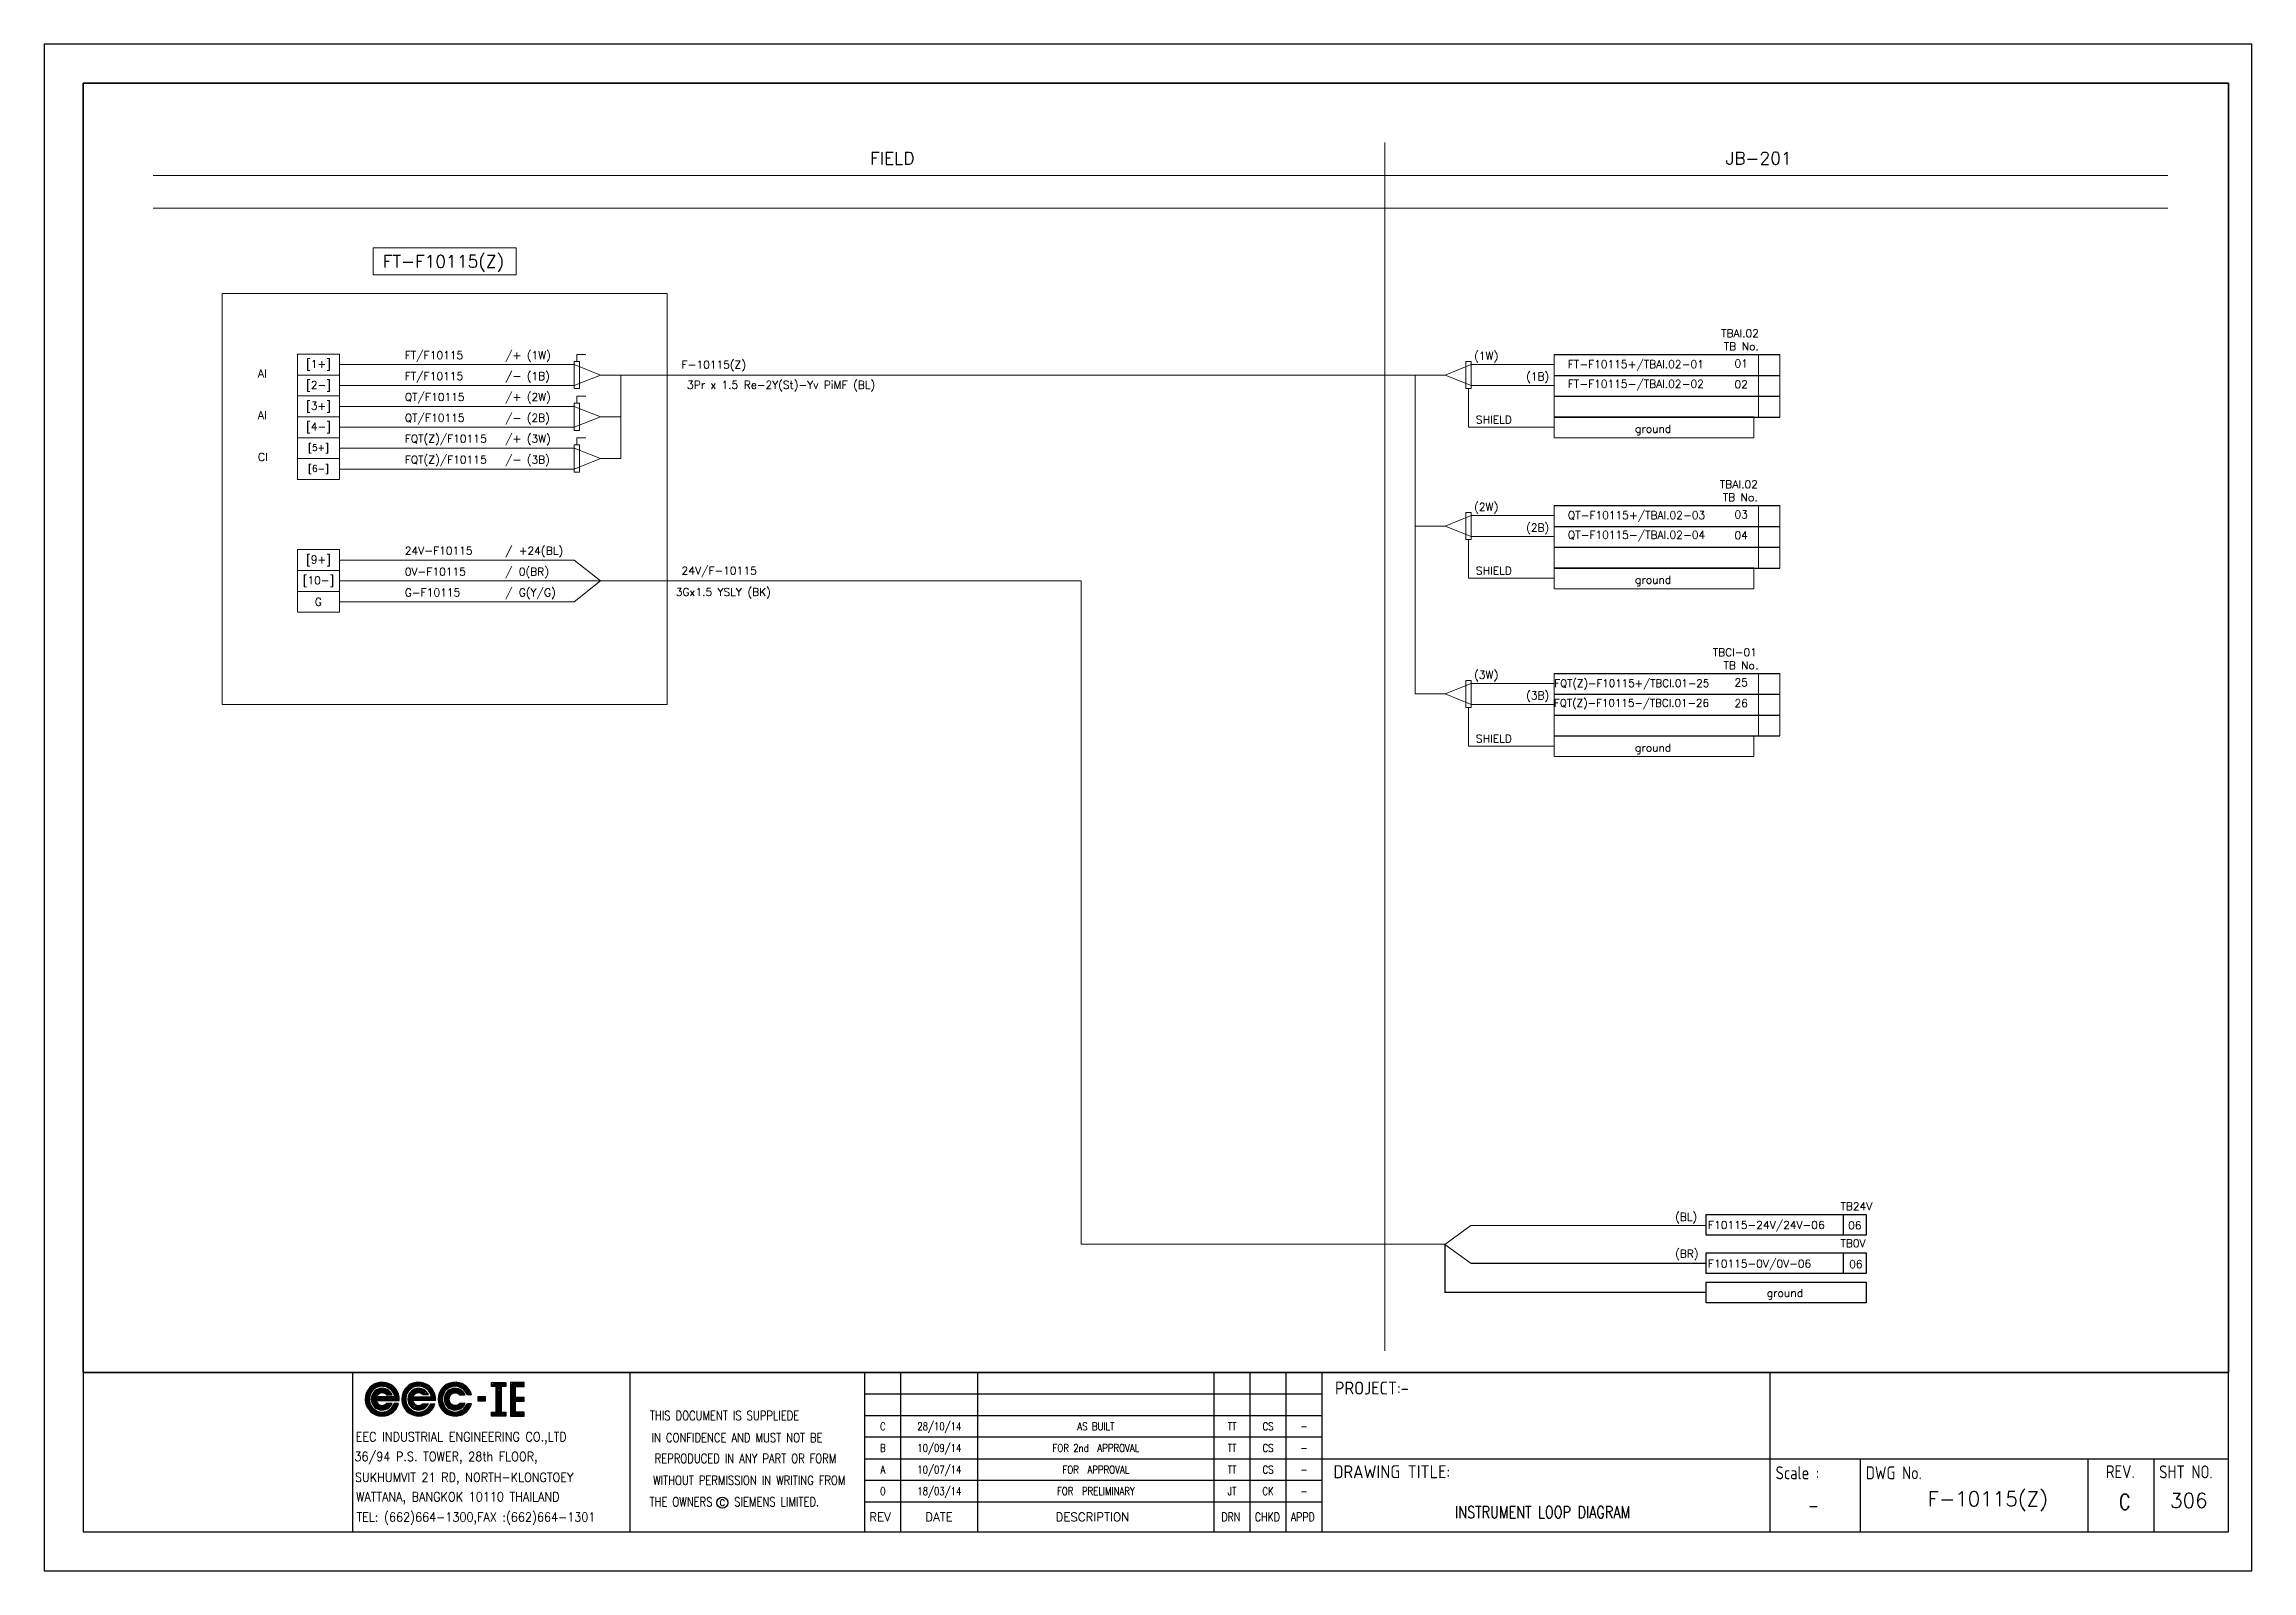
# Model space of a CAD drawing. Header units: millimetres. Extents: x -14942 to 24072, y -50285 to 2207.
# Drawn here: x 3191.2 to 3614.2, y -4897.6 to -4605.1 of the extents above; entities that cross this region are included whole.
import ezdxf
from ezdxf.enums import TextEntityAlignment as Align

# ---------------------------------------------------------------- set-up
doc = ezdxf.new("R2010")
doc.units = ezdxf.units.MM
doc.header["$MEASUREMENT"] = 0
doc.layers.get('0').update_dxf_attribs({"linetype": 'CONTINUOUS'})
for name, color, linetype in [('52049_PAPER A4$0$Frame_A1', 253, 'CONTINUOUS'), ('BORDER', 3, 'CONTINUOUS'), ('INSTRU', 4, 'CONTINUOUS'), ('INSTRUMENT', 1, 'CONTINUOUS'), ('LINE', 3, 'CONTINUOUS'), ('TEXT', 2, 'CONTINUOUS')]:
    doc.layers.add(name, color=color, linetype=linetype)
doc.styles.add('52049_PAPER A4$0$ISO Proportional', font='isocp.shx')
doc.styles.add('52049_PAPER A4$0$ROMANS', font='isocp.shx')
doc.styles.add('52049_PAPER A4$0$Romans-title', font='romans.shx')
doc.styles.add('ROMANS', font='romans')

# ---------------------------------------------------------------- blocks, each defined once
blk = doc.blocks.new('52049_PAPER A4$0$eec-ie')
at = {"layer": '52049_PAPER A4$0$Frame_A1', "color": 0, "lineweight": -3}
for p, q in [((0, 0), (0.87, 0.87)), ((0, -0.08), (0.3, 0.22)), ((0, -0.16), (0.26, 0.1)), ((0, -0.23), (0.24, 0)), ((0.01, 0.09), (0.78, 0.86)), ((0.04, 0.2), (0.68, 0.83)), ((0.09, 0.32), (0.55, 0.78)), ((0.26, 0.57), (0.3, 0.62)), ((0.34, -0.12), (1, 0.53)), ((0.35, -0.04), (0.92, 0.53)), ((0.35, -0.19), (1.07, 0.52)), ((0.36, 0.05), (0.82, 0.51)), ((0.37, -0.26), (0.66, 0.04)), ((0.39, -0.32), (0.74, 0.04)), ((0.4, 0.17), (0.7, 0.47)), ((0.41, -0.37), (0.82, 0.04)), ((1.69, 0.04), (0.64, 0.04)), ((0.65, 0.57), (0.96, 0.88)), ((0.68, -0.17), (0.9, 0.04)), ((0.76, -0.17), (0.98, 0.04)), ((0.77, 0.62), (1.03, 0.88)), ((0.84, -0.17), (1.05, 0.04)), ((0.87, 0.64), (1.1, 0.87)), ((0.87, 0.25), (1.13, 0.51)), ((0.92, -0.17), (1.13, 0.04)), ((0.95, 0.64), (1.17, 0.86)), ((0.96, 0.26), (1.19, 0.49)), ((1, -0.17), (1.21, 0.04)), ((1.03, 0.64), (1.23, 0.84)), ((1.03, 0.25), (1.24, 0.46)), ((1.07, -0.17), (1.29, 0.04)), ((1.09, 0.24), (1.29, 0.44)), ((1.1, 0.63), (1.29, 0.82)), ((1.15, 0.21), (1.34, 0.4)), ((1.15, -0.17), (1.37, 0.04)), ((1.16, 0.62), (1.35, 0.8)), ((1.19, 0.18), (1.38, 0.37)), ((1.22, 0.6), (1.4, 0.78)), ((1.22, 0.15), (1.54, 0.15)), ((1.23, -0.17), (1.44, 0.04)), ((1.25, 0.15), (1.42, 0.33)), ((1.28, 0.57), (1.45, 0.75)), ((1.31, -0.17), (1.52, 0.04)), ((1.32, 0.15), (1.46, 0.29)), ((1.33, 0.55), (1.5, 0.72)), ((1.38, 0.52), (1.54, 0.69)), ((1.39, -0.17), (1.6, 0.04)), ((1.4, 0.15), (1.49, 0.24)), ((1.42, 0.49), (1.59, 0.65)), ((1.46, 0.45), (1.63, 0.62)), ((1.46, -0.17), (1.68, 0.04)), ((1.48, 0.15), (1.52, 0.19)), ((1.5, 0.41), (1.67, 0.58)), ((1.54, 0.37), (1.71, 0.54)), ((1.54, -0.17), (1.9, 0.18)), ((1.57, 0.33), (1.74, 0.49)), ((1.6, 0.28), (1.77, 0.45)), ((1.62, -0.17), (1.91, 0.12)), ((1.63, 0.23), (1.8, 0.4)), ((1.65, 0.17), (1.83, 0.35)), ((1.67, 0.11), (1.86, 0.3)), ((1.69, 0.05), (1.88, 0.24)), ((1.7, -0.17), (1.93, 0.06)), ((2.09, -0.09), (2.37, 0.19)), ((2.1, -0.01), (2.51, 0.41)), ((2.1, -0.17), (2.34, 0.08)), ((2.11, 0.08), (2.88, 0.86)), ((2.13, 0.18), (2.78, 0.83)), ((2.18, 0.31), (2.65, 0.78)), ((2.31, 0.52), (2.45, 0.65)), ((2.44, -0.05), (3.02, 0.52)), ((2.44, -0.13), (3.1, 0.52)), ((2.45, -0.2), (2.78, 0.13)), ((2.46, 0.04), (2.93, 0.51)), ((2.46, -0.26), (2.76, 0.04)), ((2.48, -0.32), (2.84, 0.04)), ((2.49, 0.15), (2.81, 0.47)), ((2.56, 0.45), (2.97, 0.87)), ((2.72, -0.17), (2.92, 0.04)), ((2.73, 0.04), (3.79, 0.04)), ((2.77, 0.59), (3.06, 0.87)), ((2.79, -0.17), (3, 0.04)), ((2.84, 0.19), (3.17, 0.51)), ((2.87, -0.17), (3.08, 0.04)), ((2.89, 0.63), (3.13, 0.87)), ((2.95, -0.17), (3.15, 0.04)), ((2.98, 0.64), (3.2, 0.86)), ((2.98, 0.26), (3.23, 0.5)), ((3.03, -0.17), (3.23, 0.04)), ((3.06, 0.65), (3.27, 0.85)), ((3.07, 0.26), (3.29, 0.48)), ((3.11, -0.17), (3.31, 0.04)), ((3.14, 0.64), (3.33, 0.83)), ((3.14, 0.25), (3.34, 0.46)), ((3.18, -0.17), (3.39, 0.04)), ((3.2, 0.24), (3.39, 0.43)), ((3.21, 0.63), (3.39, 0.81)), ((3.25, 0.21), (3.44, 0.4)), ((3.26, -0.17), (3.47, 0.04)), ((3.27, 0.62), (3.44, 0.79)), ((3.29, 0.18), (3.48, 0.36)), ((3.62, 0.16), (3.31, 0.16)), ((3.33, 0.6), (3.5, 0.77)), ((3.34, -0.17), (3.54, 0.04)), ((3.36, 0.16), (3.52, 0.32)), ((3.38, 0.57), (3.55, 0.74)), ((3.42, -0.17), (3.62, 0.04)), ((3.43, 0.55), (3.59, 0.71)), ((3.43, 0.16), (3.55, 0.28)), ((3.48, 0.52), (3.64, 0.68)), ((3.5, -0.17), (3.7, 0.04)), ((3.51, 0.16), (3.58, 0.23)), ((3.52, 0.48), (3.68, 0.64)), ((3.57, 0.45), (3.72, 0.61)), ((3.57, -0.17), (3.78, 0.04)), ((3.59, 0.16), (3.61, 0.18)), ((3.6, 0.41), (3.76, 0.57)), ((3.64, 0.37), (3.8, 0.53)), ((3.65, -0.17), (3.99, 0.17)), ((3.67, 0.32), (3.83, 0.48)), ((3.7, 0.27), (3.87, 0.44)), ((3.73, 0.22), (3.9, 0.39)), ((3.73, -0.17), (4, 0.11)), ((3.75, 0.17), (3.92, 0.34)), ((3.77, 0.11), (3.95, 0.28)), ((3.79, 0.05), (3.97, 0.23)), ((3.81, -0.17), (4.02, 0.04)), ((4.18, -0.03), (4.57, 0.36)), ((4.18, -0.11), (4.47, 0.18)), ((4.18, -0.18), (4.43, 0.07)), ((4.19, 0.06), (5, 0.86)), ((4.21, 0.16), (4.9, 0.84)), ((4.25, 0.28), (4.78, 0.8)), ((4.34, 0.45), (4.61, 0.71)), ((4.53, -0.15), (5.2, 0.53)), ((4.53, -0.07), (5.13, 0.53)), ((4.54, 0.02), (5.04, 0.52)), ((4.54, -0.22), (4.86, 0.1)), ((4.57, 0.12), (4.93, 0.49)), ((4.69, 0.48), (5.08, 0.87)), ((4.69, 0.32), (4.73, 0.37)), ((4.88, 0.59), (5.16, 0.88)), ((4.96, 0.2), (5.27, 0.52)), ((4.99, 0.63), (5.24, 0.87)), ((5.08, 0.64), (5.31, 0.86)), ((5.09, 0.25), (5.33, 0.5)), ((5.16, 0.64), (5.37, 0.85)), ((5.17, 0.26), (5.39, 0.48)), ((5.24, 0.64), (5.43, 0.83)), ((5.24, 0.25), (5.44, 0.46)), ((5.3, 0.63), (5.49, 0.82)), ((5.3, 0.23), (5.49, 0.43)), ((5.35, 0.2), (5.54, 0.39)), ((5.37, 0.61), (5.55, 0.79)), ((5.39, 0.17), (5.58, 0.36)), ((5.4, 0.15), (5.72, 0.15)), ((5.42, 0.59), (5.6, 0.77)), ((5.46, 0.15), (5.62, 0.32)), ((5.48, 0.57), (5.65, 0.74)), ((5.53, 0.54), (5.7, 0.71)), ((5.53, 0.15), (5.65, 0.27)), ((5.58, 0.51), (5.74, 0.68)), ((5.61, 0.15), (5.68, 0.23)), ((5.62, 0.47), (5.79, 0.64)), ((5.66, 0.44), (5.83, 0.6)), ((5.69, 0.15), (5.71, 0.18)), ((5.7, 0.4), (5.87, 0.56)), ((5.73, 0.36), (5.9, 0.52)), ((5.77, 0.31), (5.94, 0.48)), ((5.8, 0.26), (5.97, 0.43)), ((5.82, 0.21), (6, 0.38)), ((5.85, 0.15), (6.02, 0.33)), ((6.09, 0.15), (5.85, 0.15)), ((5.92, 0.15), (6.05, 0.28)), ((6, 0.15), (6.07, 0.22)), ((6.08, 0.15), (6.09, 0.16)), ((6.9, 0.04), (6.46, 0.04)), ((6.46, 0.04), (6.46, -0.18)), ((6.46, -0.01), (6.51, 0.04)), ((6.46, -0.09), (6.59, 0.04)), ((6.46, -0.17), (6.66, 0.04)), ((6.52, -0.18), (6.74, 0.04)), ((6.6, -0.18), (6.82, 0.04)), ((6.68, -0.18), (6.9, 0.04)), ((6.9, -0.18), (6.9, 0.04)), ((7.23, 0.68), (7.41, 0.86)), ((7.27, 0.64), (7.49, 0.86)), ((7.35, 0.64), (7.57, 0.86)), ((7.43, 0.64), (7.65, 0.86)), ((7.5, 0.64), (7.72, 0.86)), ((7.51, 0.57), (7.8, 0.86)), ((7.51, 0.49), (7.88, 0.86)), ((7.51, 0.41), (7.96, 0.86)), ((7.51, 0.34), (7.78, 0.61)), ((7.51, 0.26), (7.78, 0.53)), ((7.51, 0.18), (7.78, 0.45)), ((7.51, 0.1), (7.78, 0.38)), ((7.51, 0.02), (7.78, 0.3)), ((7.51, -0.05), (7.78, 0.22)), ((7.51, -0.13), (7.78, 0.14)), ((7.51, -0.21), (7.78, 0.07)), ((7.82, 0.64), (8.04, 0.86)), ((7.89, 0.64), (8.06, 0.81)), ((7.97, 0.64), (8.06, 0.73)), ((8.05, 0.64), (8.06, 0.65)), ((8.33, 0.46), (8.74, 0.86)), ((8.33, 0.54), (8.66, 0.86)), ((8.33, 0.38), (8.82, 0.86)), ((8.33, 0.69), (8.5, 0.86)), ((8.33, 0.62), (8.58, 0.86)), ((8.33, 0.3), (8.61, 0.58)), ((8.33, 0.23), (8.61, 0.5)), ((8.33, 0.15), (8.61, 0.42)), ((8.33, 0.07), (8.61, 0.35)), ((8.33, -0.01), (8.61, 0.27)), ((8.33, -0.09), (8.61, 0.19)), ((8.33, -0.16), (8.61, 0.11)), ((8.33, -0.24), (8.61, 0.03)), ((8.33, -0.4), (8.74, 0.01)), ((8.33, -0.32), (8.66, 0.01)), ((8.33, -0.48), (8.82, 0.01)), ((8.67, 0.64), (8.89, 0.86)), ((8.68, -0.21), (8.9, 0.01)), ((8.75, 0.64), (8.97, 0.86)), ((8.75, -0.21), (8.97, 0.01)), ((8.83, 0.64), (9.05, 0.86)), ((8.83, -0.21), (9.05, 0.01)), ((8.91, 0.64), (9.11, 0.84)), ((8.99, 0.64), (9.11, 0.76)), ((9.06, 0.64), (9.11, 0.69)), ((0.02, -0.3), (0.23, -0.08)), ((0.03, -0.36), (0.23, -0.16)), ((0.05, -0.42), (0.24, -0.23)), ((0.07, -0.47), (0.26, -0.29)), ((0.1, -0.53), (0.27, -0.35)), ((0.12, -0.58), (0.3, -0.4)), ((0.15, -0.63), (0.32, -0.46)), ((0.19, -0.67), (0.35, -0.5)), ((0.22, -0.72), (0.39, -0.55)), ((0.26, -0.76), (0.42, -0.59)), ((0.3, -0.8), (0.46, -0.63)), ((0.34, -0.83), (0.5, -0.67)), ((0.38, -0.87), (0.55, -0.7)), ((0.42, -0.9), (0.59, -0.73)), ((0.44, -0.42), (0.64, -0.22)), ((0.47, -0.47), (0.66, -0.27)), ((0.47, -0.93), (0.65, -0.76)), ((0.5, -0.51), (0.69, -0.32)), ((0.52, -0.96), (0.7, -0.78)), ((0.54, -0.55), (0.73, -0.36)), ((0.58, -0.59), (0.78, -0.39)), ((0.58, -0.98), (0.76, -0.8)), ((0.62, -0.17), (1.94, -0.17)), ((0.63, -0.62), (0.83, -0.42)), ((0.63, -1.01), (0.82, -0.82)), ((0.68, -0.65), (0.89, -0.44)), ((0.69, -1.03), (0.89, -0.83)), ((0.73, -0.67), (0.96, -0.45)), ((0.75, -1.04), (0.96, -0.83)), ((0.79, -0.69), (1.04, -0.44)), ((0.82, -1.05), (1.04, -0.83)), ((0.85, -0.71), (1.19, -0.37)), ((0.89, -1.06), (1.14, -0.81)), ((0.92, -0.72), (1.29, -0.34)), ((0.96, -1.07), (1.25, -0.77)), ((1, -0.72), (1.37, -0.34)), ((1.04, -1.06), (1.76, -0.34)), ((1.09, -0.71), (1.45, -0.34)), ((1.13, -1.05), (1.84, -0.34)), ((1.2, -0.67), (1.53, -0.34)), ((1.54, -0.34), (1.22, -0.34)), ((1.23, -1.03), (1.9, -0.36)), ((1.35, -0.99), (1.86, -0.48)), ((1.53, -0.88), (1.76, -0.66)), ((1.65, -0.38), (1.68, -0.34)), ((1.91, -0.34), (1.66, -0.34)), ((1.78, -0.17), (1.94, -0.01)), ((1.85, -0.17), (1.94, -0.09)), ((1.93, -0.17), (1.94, -0.17)), ((2.1, -0.24), (2.32, -0.02)), ((2.11, -0.3), (2.32, -0.1)), ((2.13, -0.36), (2.32, -0.17)), ((2.15, -0.42), (2.33, -0.24)), ((2.17, -0.48), (2.35, -0.3)), ((2.2, -0.53), (2.37, -0.36)), ((2.22, -0.58), (2.39, -0.42)), ((2.25, -0.63), (2.42, -0.47)), ((2.29, -0.68), (2.45, -0.51)), ((2.32, -0.72), (2.48, -0.56)), ((2.36, -0.76), (2.52, -0.6)), ((2.4, -0.8), (2.56, -0.64)), ((2.44, -0.84), (2.6, -0.68)), ((2.48, -0.87), (2.64, -0.71)), ((2.51, -0.38), (2.71, -0.17)), ((2.53, -0.9), (2.69, -0.74)), ((2.54, -0.43), (2.73, -0.23)), ((2.57, -0.47), (2.76, -0.28)), ((2.58, -0.93), (2.74, -0.77)), ((2.6, -0.51), (2.79, -0.33)), ((2.63, -0.96), (2.8, -0.79)), ((2.64, -0.55), (2.83, -0.37)), ((2.68, -0.98), (2.86, -0.81)), ((2.69, -0.59), (2.87, -0.4)), ((4.02, -0.17), (2.71, -0.17)), ((2.73, -0.62), (2.93, -0.43)), ((2.74, -1.01), (2.92, -0.82)), ((2.78, -0.65), (2.99, -0.44)), ((2.8, -1.02), (2.99, -0.83)), ((2.84, -0.67), (3.06, -0.45)), ((2.86, -1.04), (3.06, -0.84)), ((2.9, -0.69), (3.14, -0.44)), ((2.92, -1.05), (3.14, -0.83)), ((2.96, -0.7), (3.32, -0.35)), ((2.99, -1.06), (3.24, -0.81)), ((3.03, -0.71), (3.39, -0.35)), ((3.07, -1.06), (3.36, -0.77)), ((3.11, -0.71), (3.47, -0.35)), ((3.15, -1.06), (3.86, -0.35)), ((3.2, -0.7), (3.55, -0.35)), ((3.24, -1.04), (3.94, -0.35)), ((3.31, -0.35), (3.62, -0.35)), ((3.32, -0.65), (3.62, -0.36)), ((3.35, -1.02), (3.98, -0.38)), ((3.48, -0.97), (3.93, -0.51)), ((3.74, -0.39), (3.78, -0.35)), ((3.76, -0.35), (3.99, -0.35)), ((3.89, -0.17), (4.02, -0.03)), ((3.96, -0.17), (4.03, -0.11)), ((4.19, -0.25), (4.42, -0.03)), ((4.21, -0.32), (4.41, -0.11)), ((4.22, -0.38), (4.42, -0.18)), ((4.24, -0.44), (4.43, -0.25)), ((4.26, -0.49), (4.45, -0.31)), ((4.29, -0.54), (4.47, -0.37)), ((4.32, -0.59), (4.49, -0.42)), ((4.35, -0.64), (4.52, -0.47)), ((4.38, -0.69), (4.55, -0.52)), ((4.42, -0.73), (4.58, -0.56)), ((4.45, -0.77), (4.62, -0.6)), ((4.49, -0.81), (4.66, -0.64)), ((4.53, -0.84), (4.7, -0.68)), ((4.56, -0.28), (4.8, -0.03)), ((4.58, -0.33), (4.8, -0.11)), ((4.58, -0.88), (4.75, -0.71)), ((4.6, -0.39), (4.81, -0.18)), ((4.62, -0.91), (4.8, -0.74)), ((4.63, -0.44), (4.83, -0.24)), ((4.66, -0.48), (4.86, -0.29)), ((4.67, -0.94), (4.85, -0.77)), ((4.7, -0.52), (4.89, -0.33)), ((4.72, -0.97), (4.9, -0.79)), ((4.74, -0.56), (4.93, -0.37)), ((4.78, -0.6), (4.98, -0.4)), ((4.78, -0.99), (4.96, -0.81)), ((4.83, -0.63), (5.03, -0.43)), ((4.83, -1.01), (5.03, -0.82)), ((4.88, -0.66), (5.09, -0.44)), ((4.89, -1.03), (5.1, -0.83)), ((4.93, -0.68), (5.17, -0.45)), ((4.96, -1.05), (5.17, -0.83)), ((4.99, -0.7), (5.26, -0.43)), ((5.02, -1.06), (5.26, -0.82)), ((5.06, -0.71), (5.43, -0.34)), ((5.09, -1.06), (5.36, -0.8)), ((5.13, -0.72), (5.5, -0.34)), ((5.17, -1.07), (5.49, -0.75)), ((5.21, -0.71), (5.58, -0.34)), ((5.25, -1.06), (5.97, -0.34)), ((5.3, -0.7), (5.66, -0.34)), ((5.35, -1.05), (6.05, -0.34)), ((5.72, -0.34), (5.4, -0.34)), ((5.43, -0.65), (5.71, -0.37)), ((5.45, -1.02), (6.07, -0.4)), ((5.58, -0.96), (6.02, -0.53)), ((5.81, -0.43), (5.89, -0.34)), ((5.85, -0.34), (6.09, -0.34)), ((6.46, -0.18), (6.9, -0.18)), ((6.75, -0.18), (6.9, -0.04)), ((6.83, -0.18), (6.9, -0.12)), ((7.23, -0.95), (7.34, -0.84)), ((7.23, -0.88), (7.26, -0.84)), ((7.23, -1.03), (7.42, -0.84)), ((7.28, -1.07), (7.5, -0.84)), ((7.35, -1.07), (7.78, -0.64)), ((7.43, -1.07), (7.78, -0.71)), ((7.51, -0.29), (7.78, -0.01)), ((7.51, -0.37), (7.78, -0.09)), ((7.51, -0.44), (7.78, -0.17)), ((7.51, -0.52), (7.78, -0.25)), ((7.51, -0.6), (7.78, -0.32)), ((7.51, -0.68), (7.78, -0.4)), ((7.51, -0.76), (7.78, -0.48)), ((7.51, -0.83), (7.78, -0.56)), ((7.51, -1.07), (7.78, -0.79)), ((7.59, -1.07), (7.81, -0.84)), ((7.67, -1.07), (7.89, -0.84)), ((7.74, -1.07), (7.96, -0.84)), ((7.82, -1.07), (8.04, -0.84)), ((7.9, -1.07), (8.06, -0.91)), ((7.98, -1.07), (8.06, -0.98)), ((8.06, -1.07), (8.06, -1.06)), ((8.33, -0.55), (8.61, -0.28)), ((8.33, -0.63), (8.61, -0.36)), ((8.33, -0.71), (8.61, -0.43)), ((8.33, -0.79), (8.61, -0.51)), ((8.33, -0.86), (8.61, -0.59)), ((8.33, -0.94), (8.61, -0.67)), ((8.33, -1.02), (8.61, -0.75)), ((8.37, -1.07), (8.61, -0.82)), ((8.45, -1.07), (8.67, -0.84)), ((8.52, -1.07), (8.74, -0.84)), ((8.6, -1.07), (8.82, -0.84)), ((8.68, -1.07), (8.9, -0.84)), ((8.76, -1.07), (8.98, -0.84)), ((8.84, -1.07), (9.06, -0.84)), ((8.91, -0.21), (9.11, -0.02)), ((8.91, -1.07), (9.11, -0.87)), ((8.99, -0.21), (9.11, -0.09)), ((8.99, -1.07), (9.11, -0.95)), ((9.07, -0.21), (9.11, -0.17)), ((9.07, -1.07), (9.11, -1.03))]:
    blk.add_line(p, q, dxfattribs=at)
for points in [[(7.23, 0.86), (8.06, 0.86), (8.06, 0.64), (7.78, 0.64), (7.78, -0.84), (8.06, -0.84), (8.06, -1.07), (7.23, -1.07), (7.23, -0.84), (7.51, -0.84), (7.51, 0.64), (7.23, 0.64)], [(8.61, 0.01), (8.61, 0.64), (9.11, 0.64), (9.11, 0.86), (8.33, 0.86), (8.33, -1.07), (9.11, -1.07), (9.11, -0.84), (8.61, -0.84), (8.61, -0.21), (9.11, -0.21), (9.11, 0.01)]]:
    blk.add_lwpolyline(points, close=True, dxfattribs=at)
for centre, radius, start, end in [((0.97, -0.09), 0.972, 355.3439, 345.1466), ((0.97, -0.09), 0.737, 10.5243, 340.256), ((0.97, -0.09), 0.623, 23.5697, 336.4303), ((0.97, -0.09), 0.354, 44.7876, 157.6107), ((3.06, -0.09), 0.967, 355.6074, 344.7747), ((3.06, -0.09), 0.742, 10.0766, 339.9937), ((3.06, -0.09), 0.618, 24.2545, 335.7455), ((3.06, -0.09), 0.358, 45.1096, 158.7579), ((5.15, -0.09), 0.972, 14.8534, 345.1466), ((5.15, -0.09), 0.737, 19.744, 340.256), ((5.15, -0.09), 0.623, 23.5697, 336.4303), ((5.15, -0.09), 0.354, 44.7876, 315.2124), ((0.97, -0.09), 0.354, 192.8901, 315.2124), ((3.06, -0.09), 0.358, 191.9242, 314.8904)]:
    blk.add_arc(centre, radius, start, end, dxfattribs=at)
blk = doc.blocks.new('52049_PAPER A4$0$eec logo')
at = {"color": 7, "xscale": 2.786697286423482, "yscale": 2.786697286423482, "zscale": 2.786697286423482}
blk.add_blockref('52049_PAPER A4$0$eec-ie', (50.01, 25.95), dxfattribs=at)
blk = doc.blocks.new('A$C089E5181')
at = {"color": 3}
for p, q in [((-415.5, 38.01), (-4.5, 38.01)), ((-363.94, 38.01), (-363.94, 7.5)), ((-310.77, 38.01), (-310.77, 7.5)), ((-265.75, 7.5), (-265.75, 38.01)), ((-258.85, 7.5), (-258.85, 38.01)), ((-244.11, 7.5), (-244.11, 38.01)), ((-198.84, 7.5), (-198.84, 38.01)), ((-191.95, 7.5), (-191.95, 38.01)), ((-185.05, 7.5), (-185.05, 38.01)), ((-178.16, 38.01), (-178.16, 7.5)), ((-92.38, 38.01), (-92.38, 7.5)), ((-178.16, 21.46), (-4.5, 21.46)), ((-75.06, 21.46), (-75.06, 7.5)), ((-31.4, 21.46), (-31.4, 7.5)), ((-18.75, 21.46), (-18.75, 7.5)), ((-265.75, 13.19), (-178.16, 13.19))]:
    blk.add_line(p, q, dxfattribs=at)
at = {"color": 1}
for p, q in [((-178.16, 33.87), (-265.75, 33.87)), ((-265.75, 29.74), (-178.16, 29.74)), ((-178.16, 25.6), (-265.75, 25.6)), ((-265.75, 21.46), (-178.16, 21.46)), ((-178.16, 17.33), (-265.75, 17.33))]:
    blk.add_line(p, q, dxfattribs=at)
at = {"color": 7}
for p, q in [((-4.5, 38.01), (-96.38, 38.01)), ((-92.38, 38.01), (-92.38, 19.85))]:
    blk.add_line(p, q, dxfattribs=at)
blk.add_lwpolyline([(0, 0), (0, 292.5), (-423, 292.5), (-423, 0)], close=True, dxfattribs=at)
blk.add_lwpolyline([(-415.5, 285), (-4.5, 285), (-4.5, 38.01), (-415.5, 38.01)], close=True)
at = {"color": 3}
blk.add_lwpolyline([(-4.5, 7.5), (-4.5, 285), (-415.5, 285), (-415.5, 7.5)], close=True, dxfattribs=at)
at = {"color": 2}
blk.add_circle((-293.05, 13.05), 1.05, dxfattribs=at)
at = {"color": 3, "xscale": 1.200000000000001, "yscale": 1.200000000000001, "zscale": 1.200000000000001}
blk.add_blockref('52049_PAPER A4$0$eec logo', (-421.49, 2.05), dxfattribs=at)
at = {"color": 2, "style": '52049_PAPER A4$0$ISO Proportional'}
for s, height, p in [('PROJECT:-', 2.482, (-168.61, 35.02)), ('DRAWING TITLE:', 2.4821, (-164.78, 18.99))]:
    blk.add_text(s, height=height, dxfattribs=at).set_placement(p, align=Align.MIDDLE_CENTER)
at = {"color": 2, "style": '52049_PAPER A4$0$Romans-title', "width": 0.8}
for s, p in [('THIS DOCUMENT IS SUPPLIEDE', (-292.63, 29.75)), ('IN CONFIDENCE AND MUST NOT BE', (-290.24, 25.51)), (' REPRODUCED IN ANY PART OR FORM', (-289.1, 21.53)), (' WITHOUT PERMISSION IN WRITING FROM ', (-287.9, 17.35)), ('THE OWNERS   SIEMENS LIMITED. ', (-290.28, 13.22))]:
    blk.add_text(s, height=1.75, dxfattribs=at).set_placement(p, align=Align.MIDDLE)
at = {"color": 2, "style": '52049_PAPER A4$0$Romans-title'}
for s, height, width, p in [('EEC INDUSTRIAL ENGINEERING CO.,LTD', 1.75, 0.9, (-363.31, 24.81)), ('36/94 P.S. TOWER, 28th FLOOR,', 1.75, 0.9, (-363.55, 21.03, -1.75)), ('SUKHUMVIT 21 RD, NORTH-KLONGTOEY', 1.75, 0.9, (-363.45, 17.05, -1.75)), ('WATTANA, BANGKOK 10110 THAILAND ', 1.75, 0.9, (-363.25, 13.31, -1.75)), ('TEL: (662)664-1300,FAX :(662)664-1301', 1.75, 0.9, (-363.14, 9.42, -1.75)), ('DRN', 1.655, 0.8, (-197.44, 9.49)), ('CHKD', 1.655, 0.8, (-191.03, 9.49)), ('APPD', 1.655, 0.8, (-184.14, 9.49))]:
    blk.add_text(s, height=height, dxfattribs=dict(at, width=width)).set_placement(p)
at = {"color": 2}
for s, height, style, width, p in [('C', 1.5, '52049_PAPER A4$0$Romans-title', 0.8, (-262.3, 27.67)), ('28/10/14', 1.5, '52049_PAPER A4$0$Romans-title', 0.8, (-251.48, 27.67)), ('AS BUILT', 1.5, '52049_PAPER A4$0$Romans-title', 0.8, (-221.48, 27.67)), ('TT', 1.5, '52049_PAPER A4$0$Romans-title', 0.8, (-195.39, 27.67)), ('CS', 1.5, '52049_PAPER A4$0$Romans-title', 0.8, (-188.5, 27.67)), ('-', 1.5, '52049_PAPER A4$0$Romans-title', 0.8, (-181.6, 27.67)), ('B', 1.5, '52049_PAPER A4$0$Romans-title', 0.8, (-262.3, 23.53)), ('10/09/14', 1.5, '52049_PAPER A4$0$Romans-title', 0.8, (-251.48, 23.53)), ('FOR 2nd  APPROVAL', 1.5, '52049_PAPER A4$0$Romans-title', 0.8, (-221.48, 23.53)), ('TT', 1.5, '52049_PAPER A4$0$Romans-title', 0.8, (-195.39, 23.53)), ('CS', 1.5, '52049_PAPER A4$0$Romans-title', 0.8, (-188.5, 23.53)), ('-', 1.5, '52049_PAPER A4$0$Romans-title', 0.8, (-181.6, 23.53)), ('A', 1.5, '52049_PAPER A4$0$Romans-title', 0.8, (-262.3, 19.39)), ('10/07/14', 1.5, '52049_PAPER A4$0$Romans-title', 0.8, (-251.48, 19.39)), ('FOR  APPROVAL', 1.5, '52049_PAPER A4$0$Romans-title', 0.8, (-221.48, 19.39)), ('TT', 1.5, '52049_PAPER A4$0$Romans-title', 0.8, (-195.39, 19.39)), ('CS', 1.5, '52049_PAPER A4$0$Romans-title', 0.8, (-188.5, 19.39)), ('-', 1.5, '52049_PAPER A4$0$Romans-title', 0.8, (-181.6, 19.39)), ('Scale :', 2.482, '52049_PAPER A4$0$ROMANS', 0.9, (-87.06, 18.78)), ('DWG No.', 2.482, '52049_PAPER A4$0$ROMANS', 0.9, (-68.61, 18.78)), ('REV.', 2.482, '52049_PAPER A4$0$ROMANS', 0.9, (-25.21, 18.99)), ('SHT NO.', 2.482, '52049_PAPER A4$0$ROMANS', 0.9, (-12.64, 18.96)), ('0', 1.5, '52049_PAPER A4$0$Romans-title', 0.8, (-262.3, 15.26)), ('18/03/14', 1.5, '52049_PAPER A4$0$Romans-title', 0.8, (-251.48, 15.26)), ('FOR  PRELIMINARY', 1.5, '52049_PAPER A4$0$Romans-title', 0.8, (-221.48, 15.26)), ('JT', 1.5, '52049_PAPER A4$0$Romans-title', 0.8, (-195.39, 15.26)), ('CK', 1.5, '52049_PAPER A4$0$Romans-title', 0.8, (-188.5, 15.26)), ('-', 1.5, '52049_PAPER A4$0$Romans-title', 0.8, (-181.6, 15.26)), ('C', 3, '52049_PAPER A4$0$Romans-title', 0.8, (-24.36, 13.21)), ('-', 2.25, '52049_PAPER A4$0$Romans-title', 0.8, (-84, 12.48))]:
    blk.add_text(s, height=height, dxfattribs=dict(at, style=style, width=width)).set_placement(p, align=Align.MIDDLE_CENTER)
at = {"color": 2, "style": '52049_PAPER A4$0$Romans-title'}
blk.add_text('C', height=1.19, dxfattribs=at).set_placement((-293.05, 13.05), align=Align.MIDDLE)
for s, height, p in [('REV', 1.655, (-264.9, 9.49)), ('DATE', 1.655, (-254.17, 9.49)), ('DESCRIPTION', 1.6548, (-229.2, 9.49))]:
    blk.add_text(s, height=height, dxfattribs=at).set_placement(p)
at = {"layer": 'TEXT', "style": 'ROMANS', "width": 0.8}
blk.add_text('INSTRUMENT LOOP DIAGRAM ', height=2.25, dxfattribs=at).set_placement((-135.27, 11.24), align=Align.MIDDLE_CENTER)
blk = doc.blocks.new('Box')
at = {"layer": 'INSTRU', "color": 7, "lineweight": 13}
for p, q in [((660.48, -1853.29), (660.48, -1865.26)), ((699.59, -1853.29), (699.59, -1865.26)), ((703.72, -1853.29), (703.72, -1865.26))]:
    blk.add_line(p, q, dxfattribs=at)
at = {"layer": 'INSTRUMENT', "color": 7}
for p, q in [((660.48, -1853.29), (703.72, -1853.29)), ((660.48, -1857.28), (703.72, -1857.28)), ((660.48, -1861.27), (703.72, -1861.27)), ((660.48, -1865.26), (703.72, -1865.26))]:
    blk.add_line(p, q, dxfattribs=at)
blk = doc.blocks.new('AA')
at = {"layer": 'INSTRU', "color": 7, "lineweight": 13}
for p, q in [((660.4, -1836.06), (674.52, -1836.06)), ((660.4, -1836.06), (660.4, -1840.06)), ((667.71, -1836.06), (698.6, -1836.06)), ((698.6, -1836.06), (698.6, -1840.06)), ((660.41, -1840.06), (698.6, -1840.06))]:
    blk.add_line(p, q, dxfattribs=at)
at = {"layer": 'TEXT', "color": 7, "lineweight": 13, "style": 'ROMANS'}
blk.add_text('ground', height=1.5, dxfattribs=at).set_placement((675.86, -1839.1))
blk = doc.blocks.new('OO')
at = {"layer": 'INSTRUMENT', "color": 7}
blk.add_line((715.86, -2010.2), (715.86, -2014.19), dxfattribs=at)
blk.add_lwpolyline([(689.59, -2010.2), (720.26, -2010.2), (720.26, -2014.19), (689.59, -2014.19)], close=True, dxfattribs=at)
blk = doc.blocks.new('444')
at = {"layer": 'INSTRUMENT', "color": 7}
blk.add_lwpolyline([(850.71, -1511.74), (881.38, -1511.74), (881.38, -1515.73), (850.71, -1515.73)], close=True, dxfattribs=at)
at = {"layer": 'TEXT', "color": 7, "lineweight": 13, "style": 'ROMANS'}
blk.add_text('ground', height=1.5, dxfattribs=at).set_placement((862.34, -1514.57))

msp = doc.modelspace()

# ---------------------------------------------------------------- linework, layer by layer
at = {"layer": 'BORDER', "color": 7, "lineweight": 13, "ltscale": 2.5}
msp.add_line((3448.07, -4623.95), (3448.07, -4855.48), dxfattribs=at)
at = {"layer": 'BORDER', "color": 7, "lineweight": 13}
for p, q in [((3212.04, -4630.25), (3598.07, -4630.25)), ((3212.04, -4636.55), (3598.07, -4636.55))]:
    msp.add_line(p, q, dxfattribs=at)
at = {"layer": 'INSTRU', "color": 7, "lineweight": 13}
for p, q in [((3239.74, -4664.51), (3247.74, -4664.51)), ((3239.74, -4664.51), (3239.74, -4668.51)), ((3247.74, -4664.51), (3247.74, -4668.51)), ((3239.74, -4668.51), (3247.74, -4668.51)), ((3239.74, -4668.51), (3239.74, -4672.51)), ((3247.74, -4668.51), (3247.74, -4672.51)), ((3239.74, -4672.51), (3247.74, -4672.51)), ((3239.74, -4672.51), (3239.74, -4676.51)), ((3239.74, -4672.51), (3247.74, -4672.51)), ((3247.74, -4672.51), (3247.74, -4676.51)), ((3239.74, -4676.51), (3247.74, -4676.51)), ((3239.74, -4676.51), (3239.74, -4680.51)), ((3247.74, -4676.51), (3247.74, -4680.51)), ((3239.74, -4680.51), (3247.74, -4680.51)), ((3239.74, -4680.51), (3239.74, -4684.51)), ((3239.74, -4680.51), (3247.74, -4680.51)), ((3239.74, -4680.51), (3247.74, -4680.51)), ((3247.74, -4680.51), (3247.74, -4684.51)), ((3239.74, -4684.51), (3247.74, -4684.51)), ((3239.74, -4684.51), (3239.74, -4688.51)), ((3247.74, -4684.51), (3247.74, -4688.51)), ((3239.74, -4688.51), (3247.74, -4688.51)), ((3239.74, -4701.96), (3247.74, -4701.96)), ((3239.74, -4701.96), (3247.74, -4701.96)), ((3239.74, -4701.96), (3247.74, -4701.96)), ((3239.74, -4701.96), (3239.74, -4705.96)), ((3247.74, -4701.96), (3247.74, -4705.96)), ((3239.74, -4705.96), (3239.74, -4709.96)), ((3239.74, -4705.96), (3247.74, -4705.96)), ((3247.74, -4705.96), (3247.74, -4709.96)), ((3239.74, -4709.96), (3247.74, -4709.96)), ((3239.74, -4709.96), (3239.74, -4713.96)), ((3247.74, -4709.96), (3247.74, -4713.96)), ((3239.74, -4713.96), (3247.74, -4713.96))]:
    msp.add_line(p, q, dxfattribs=at)
at = {"layer": 'INSTRUMENT', "color": 7}
for p, q in [((3459.56, -4835.08), (3459.56, -4844.28)), ((3509.62, -4838.71), (3464.61, -4838.71)), ((3509.62, -4844.28), (3459.56, -4844.28))]:
    msp.add_line(p, q, dxfattribs=at)
at = {"layer": 'LINE', "color": 7, "lineweight": 13}
for p, q in [((3254.22, -4644.11), (3281.62, -4644.11)), ((3254.22, -4644.11), (3254.22, -4649.32)), ((3281.62, -4644.11), (3281.62, -4649.32)), ((3254.22, -4649.32), (3281.62, -4649.32)), ((3293.26, -4664.57), (3294.97, -4664.57)), ((3247.74, -4666.51), (3292.76, -4666.51)), ((3292.76, -4665.91), (3292.76, -4671.11)), ((3292.76, -4665.91), (3293.76, -4665.91)), ((3297.76, -4668.51), (3292.76, -4666.51)), ((3292.76, -4670.51), (3297.76, -4668.51)), ((3293.76, -4665.91), (3293.76, -4671.11)), ((3297.76, -4668.51), (3459.59, -4668.51)), ((3301.66, -4676.51), (3301.66, -4668.51)), ((3453.88, -4729.61), (3453.88, -4668.51)), ((3459.59, -4668.51), (3464.59, -4666.51)), ((3459.59, -4668.51), (3464.59, -4670.51)), ((3464.59, -4665.91), (3463.59, -4665.91)), ((3463.59, -4665.91), (3463.59, -4671.11)), ((3464.59, -4665.91), (3464.59, -4671.11)), ((3480.53, -4666.51), (3464.59, -4666.51)), ((3247.74, -4670.51), (3292.76, -4670.51)), ((3292.76, -4671.11), (3293.76, -4671.11)), ((3292.76, -4673.91), (3292.76, -4679.11)), ((3292.76, -4673.91), (3293.76, -4673.91)), ((3293.26, -4672.57), (3294.97, -4672.57)), ((3293.76, -4673.91), (3293.76, -4679.11)), ((3464.59, -4671.11), (3463.59, -4671.11)), ((3464.09, -4671.11), (3464.09, -4678.51)), ((3480.53, -4670.51), (3464.59, -4670.51)), ((3247.74, -4674.51), (3292.76, -4674.51)), ((3297.76, -4676.51), (3292.76, -4674.51)), ((3292.76, -4678.51), (3297.76, -4676.51)), ((3297.76, -4676.51), (3301.66, -4676.51)), ((3301.66, -4684.51), (3301.66, -4676.51)), ((3247.74, -4678.51), (3292.76, -4678.51)), ((3247.74, -4682.51), (3292.76, -4682.51)), ((3292.76, -4679.11), (3293.76, -4679.11)), ((3292.76, -4681.91), (3292.76, -4687.11)), ((3292.76, -4681.91), (3293.76, -4681.91)), ((3297.76, -4684.51), (3292.76, -4682.51)), ((3293.26, -4680.57), (3294.97, -4680.57)), ((3293.76, -4681.91), (3293.76, -4687.11)), ((3480.53, -4678.51), (3464.09, -4678.51)), ((3247.74, -4686.51), (3292.76, -4686.51)), ((3292.76, -4686.51), (3297.76, -4684.51)), ((3297.76, -4684.51), (3301.66, -4684.51)), ((3292.76, -4687.11), (3293.76, -4687.11)), ((3464.59, -4694.84), (3463.59, -4694.84)), ((3463.59, -4694.84), (3463.59, -4700.04)), ((3464.59, -4694.84), (3464.59, -4700.04)), ((3459.59, -4697.44), (3453.88, -4697.44)), ((3459.59, -4697.44), (3464.59, -4695.44)), ((3459.59, -4697.44), (3464.59, -4699.44)), ((3480.53, -4695.44), (3464.59, -4695.44)), ((3480.53, -4699.44), (3464.59, -4699.44)), ((3464.59, -4700.04), (3463.59, -4700.04)), ((3464.09, -4700.04), (3464.09, -4707.44)), ((3247.74, -4703.96), (3292.76, -4703.96)), ((3247.74, -4707.96), (3292.76, -4707.96)), ((3297.76, -4707.96), (3292.76, -4703.96)), ((3292.76, -4707.96), (3297.76, -4707.96)), ((3292.76, -4711.96), (3297.76, -4707.96)), ((3297.76, -4707.96), (3389.85, -4707.96)), ((3480.53, -4707.44), (3464.09, -4707.44)), ((3247.74, -4711.96), (3292.76, -4711.96)), ((3459.59, -4729.61), (3464.59, -4727.61)), ((3463.59, -4727.01), (3463.59, -4732.21)), ((3464.59, -4727.01), (3463.59, -4727.01)), ((3464.59, -4727.01), (3464.59, -4732.21)), ((3480.53, -4727.61), (3464.59, -4727.61)), ((3453.88, -4729.61), (3459.59, -4729.61)), ((3459.59, -4729.61), (3464.59, -4731.61)), ((3464.59, -4732.21), (3463.59, -4732.21)), ((3464.09, -4732.21), (3464.09, -4739.61)), ((3480.53, -4731.61), (3464.59, -4731.61)), ((3480.53, -4739.61), (3464.09, -4739.61)), ((3459.56, -4835.08), (3464.56, -4831.42)), ((3509.58, -4831.42), (3464.56, -4831.42)), ((3459.59, -4835.04), (3389.85, -4835.04)), ((3464.6, -4838.71), (3459.56, -4835.08))]:
    msp.add_line(p, q, dxfattribs=at)
at = {"layer": 'LINE', "color": 7, "lineweight": 13, "ltscale": 8}
for p, q in [((3225.3, -4731.62), (3225.3, -4652.9)), ((3310.53, -4652.9), (3225.3, -4652.9)), ((3310.53, -4731.62), (3310.53, -4652.9)), ((3310.53, -4731.62), (3225.3, -4731.62))]:
    msp.add_line(p, q, dxfattribs=at)
at = {"layer": 'TEXT', "color": 7, "lineweight": 13}
for p, q in [((3293.26, -4665.91), (3293.26, -4664.57)), ((3293.26, -4673.91), (3293.26, -4672.57)), ((3293.26, -4681.91), (3293.26, -4680.57)), ((3389.85, -4707.96), (3389.85, -4835.04))]:
    msp.add_line(p, q, dxfattribs=at)

# ---------------------------------------------------------------- block references
at = {"layer": 'INSTRUMENT', "color": 1}
for name, p in [('Box', (2820.04, -2811.29)), ('AA', (2820.13, -2840.45)), ('Box', (2820.04, -2840.22)), ('AA', (2820.13, -2869.38)), ('Box', (2820.04, -2872.39)), ('AA', (2820.13, -2901.55)), ('OO', (2820.01, -2819.11)), ('OO', (2820.02, -2826.47))]:
    msp.add_blockref(name, p, dxfattribs=at)
at = {"layer": 'INSTRUMENT', "color": 7}
msp.add_blockref('444', (2658.91, -3330.55), dxfattribs=at)
at = {"layer": 'LINE', "color": 7, "lineweight": 13}
msp.add_blockref('A$C089E5181', (3614.18, -4897.61), dxfattribs=at)

# ---------------------------------------------------------------- texts
at = {"layer": 'TEXT', "color": 7, "lineweight": 13, "style": 'ROMANS'}
for s, height, p in [('FIELD', 2.4, (3349.4, -4628.18)), ('JB-201', 2.4, (3513.36, -4628.18)), ('FT-F10115(Z)', 2.4, (3256.05, -4647.93)), ('TBAI.02', 1.5, (3512.47, -4661.27)), ('FT/F10115', 1.5, (3260.29, -4665.46)), ('/+ (1W)', 1.5, (3279.53, -4665.46)), ('F-10115(Z)', 1.5, (3313.32, -4667.28)), ('(1W)', 1.5, (3465.18, -4665.59)), ('FT-F10115+/TBAI.02-01', 1.5, (3483.14, -4667.18)), ('TB No.', 1.5, (3513.03, -4663.77)), ('01', 1.5, (3515.03, -4667.04)), ('AI', 1.5, (3232.15, -4668.95)), ('FT/F10115', 1.5, (3260.29, -4669.46)), ('/- (1B)', 1.5, (3279.53, -4669.46)), (' 3Pr x 1.5 Re-2Y(St)-Yv PiMF (BL)', 1.5, (3313.32, -4671.14)), ('(1B)', 1.5, (3475.12, -4669.54)), ('FT-F10115-/TBAI.02-02', 1.5, (3483.14, -4670.95)), ('02', 1.5, (3515.03, -4671.03)), ('QT/F10115', 1.5, (3260.29, -4673.46)), ('/+ (2W)', 1.5, (3279.53, -4673.46)), ('AI', 1.5, (3232.15, -4676.95)), ('QT/F10115', 1.5, (3260.29, -4677.46)), ('/- (2B)', 1.5, (3279.53, -4677.46)), ('SHIELD', 1.5, (3465.52, -4677.82)), ('FQT(Z)/F10115', 1.5, (3260.29, -4681.46)), ('/+ (3W)', 1.5, (3279.53, -4681.46)), ('CI', 1.5, (3232.15, -4684.95)), ('FQT(Z)/F10115', 1.5, (3260.29, -4685.46)), ('/- (3B)', 1.5, (3279.53, -4685.46)), ('TBAI.02', 1.5, (3512.26, -4690.2)), ('(2W)', 1.5, (3465.18, -4694.52)), ('QT-F10115+/TBAI.02-03', 1.5, (3483.14, -4696.11)), ('TB No.', 1.5, (3512.82, -4692.7)), ('03', 1.5, (3515.03, -4695.97)), ('(2B)', 1.5, (3475.12, -4698.48)), ('QT-F10115-/TBAI.02-04', 1.5, (3483.14, -4699.88)), ('04', 1.5, (3515.03, -4699.96)), ('24V-F10115', 1.5, (3260.29, -4702.92)), ('/', 1.5, (3279.53, -4702.92)), ('+24(BL)', 1.5, (3282.13, -4702.92)), ('0V-F10115', 1.5, (3260.29, -4706.92)), ('/', 1.5, (3279.53, -4706.92)), ('0(BR)', 1.5, (3282.13, -4706.92)), ('24V/F-10115', 1.5, (3313.32, -4706.74)), ('SHIELD', 1.5, (3465.52, -4706.75)), ('G-F10115', 1.5, (3260.29, -4710.92)), ('/', 1.5, (3279.53, -4710.92)), ('G(Y/G)', 1.5, (3282.13, -4710.92)), ('3Gx1.5 YSLY (BK)', 1.5, (3312.22, -4710.83)), ('TBCI-01', 1.5, (3510.88, -4722.38)), ('TB No.', 1.5, (3512.94, -4724.88)), ('(3W)', 1.5, (3465.18, -4726.7)), ('(3B)', 1.5, (3475.12, -4730.65)), ('FQT(Z)-F10115+/TBCI.01-25', 1.45, (3480.52, -4728.28)), ('25', 1.5, (3515.03, -4728.15)), ('FQT(Z)-F10115-/TBCI.01-26', 1.45, (3480.46, -4732.05)), ('26', 1.5, (3515.03, -4732.13)), ('SHIELD', 1.5, (3465.52, -4738.92)), ('(BL)', 1.5, (3503.67, -4830.54)), ('F10115-24V/24V-06', 1.5, (3509.97, -4832.09)), ('TB24V', 1.5, (3535.36, -4828.52)), ('TB0V', 1.5, (3535.36, -4835.62)), ('(BR)', 1.5, (3503.67, -4837.59)), ('F10115-0V/0V-06', 1.5, (3509.97, -4839.51)), ('F-10115(Z)', 2.8, (3552.06, -4885.22))]:
    msp.add_text(s, height=height, dxfattribs=at).set_placement(p)
for s, height, p in [('[1+]', 1.5, (3243.74, -4666.51)), ('[2-]', 1.5, (3243.74, -4670.51)), ('[3+]', 1.5, (3243.74, -4674.51)), ('[4-]', 1.5, (3243.74, -4678.51)), ('[5+]', 1.25, (3243.74, -4682.51)), ('[6-]', 1.25, (3243.74, -4686.51)), ('[9+]', 1.5, (3243.74, -4703.96)), ('[10-]', 1.5, (3243.74, -4707.96)), ('G', 1.5, (3243.74, -4711.96)), ('06', 1.5, (3538.13, -4831.43)), ('06', 1.5, (3538.3, -4838.85)), ('306', 2.8, (3602.11, -4884.12))]:
    msp.add_text(s, height=height, dxfattribs=at).set_placement(p, align=Align.MIDDLE)

doc.saveas('drawing.dxf')
